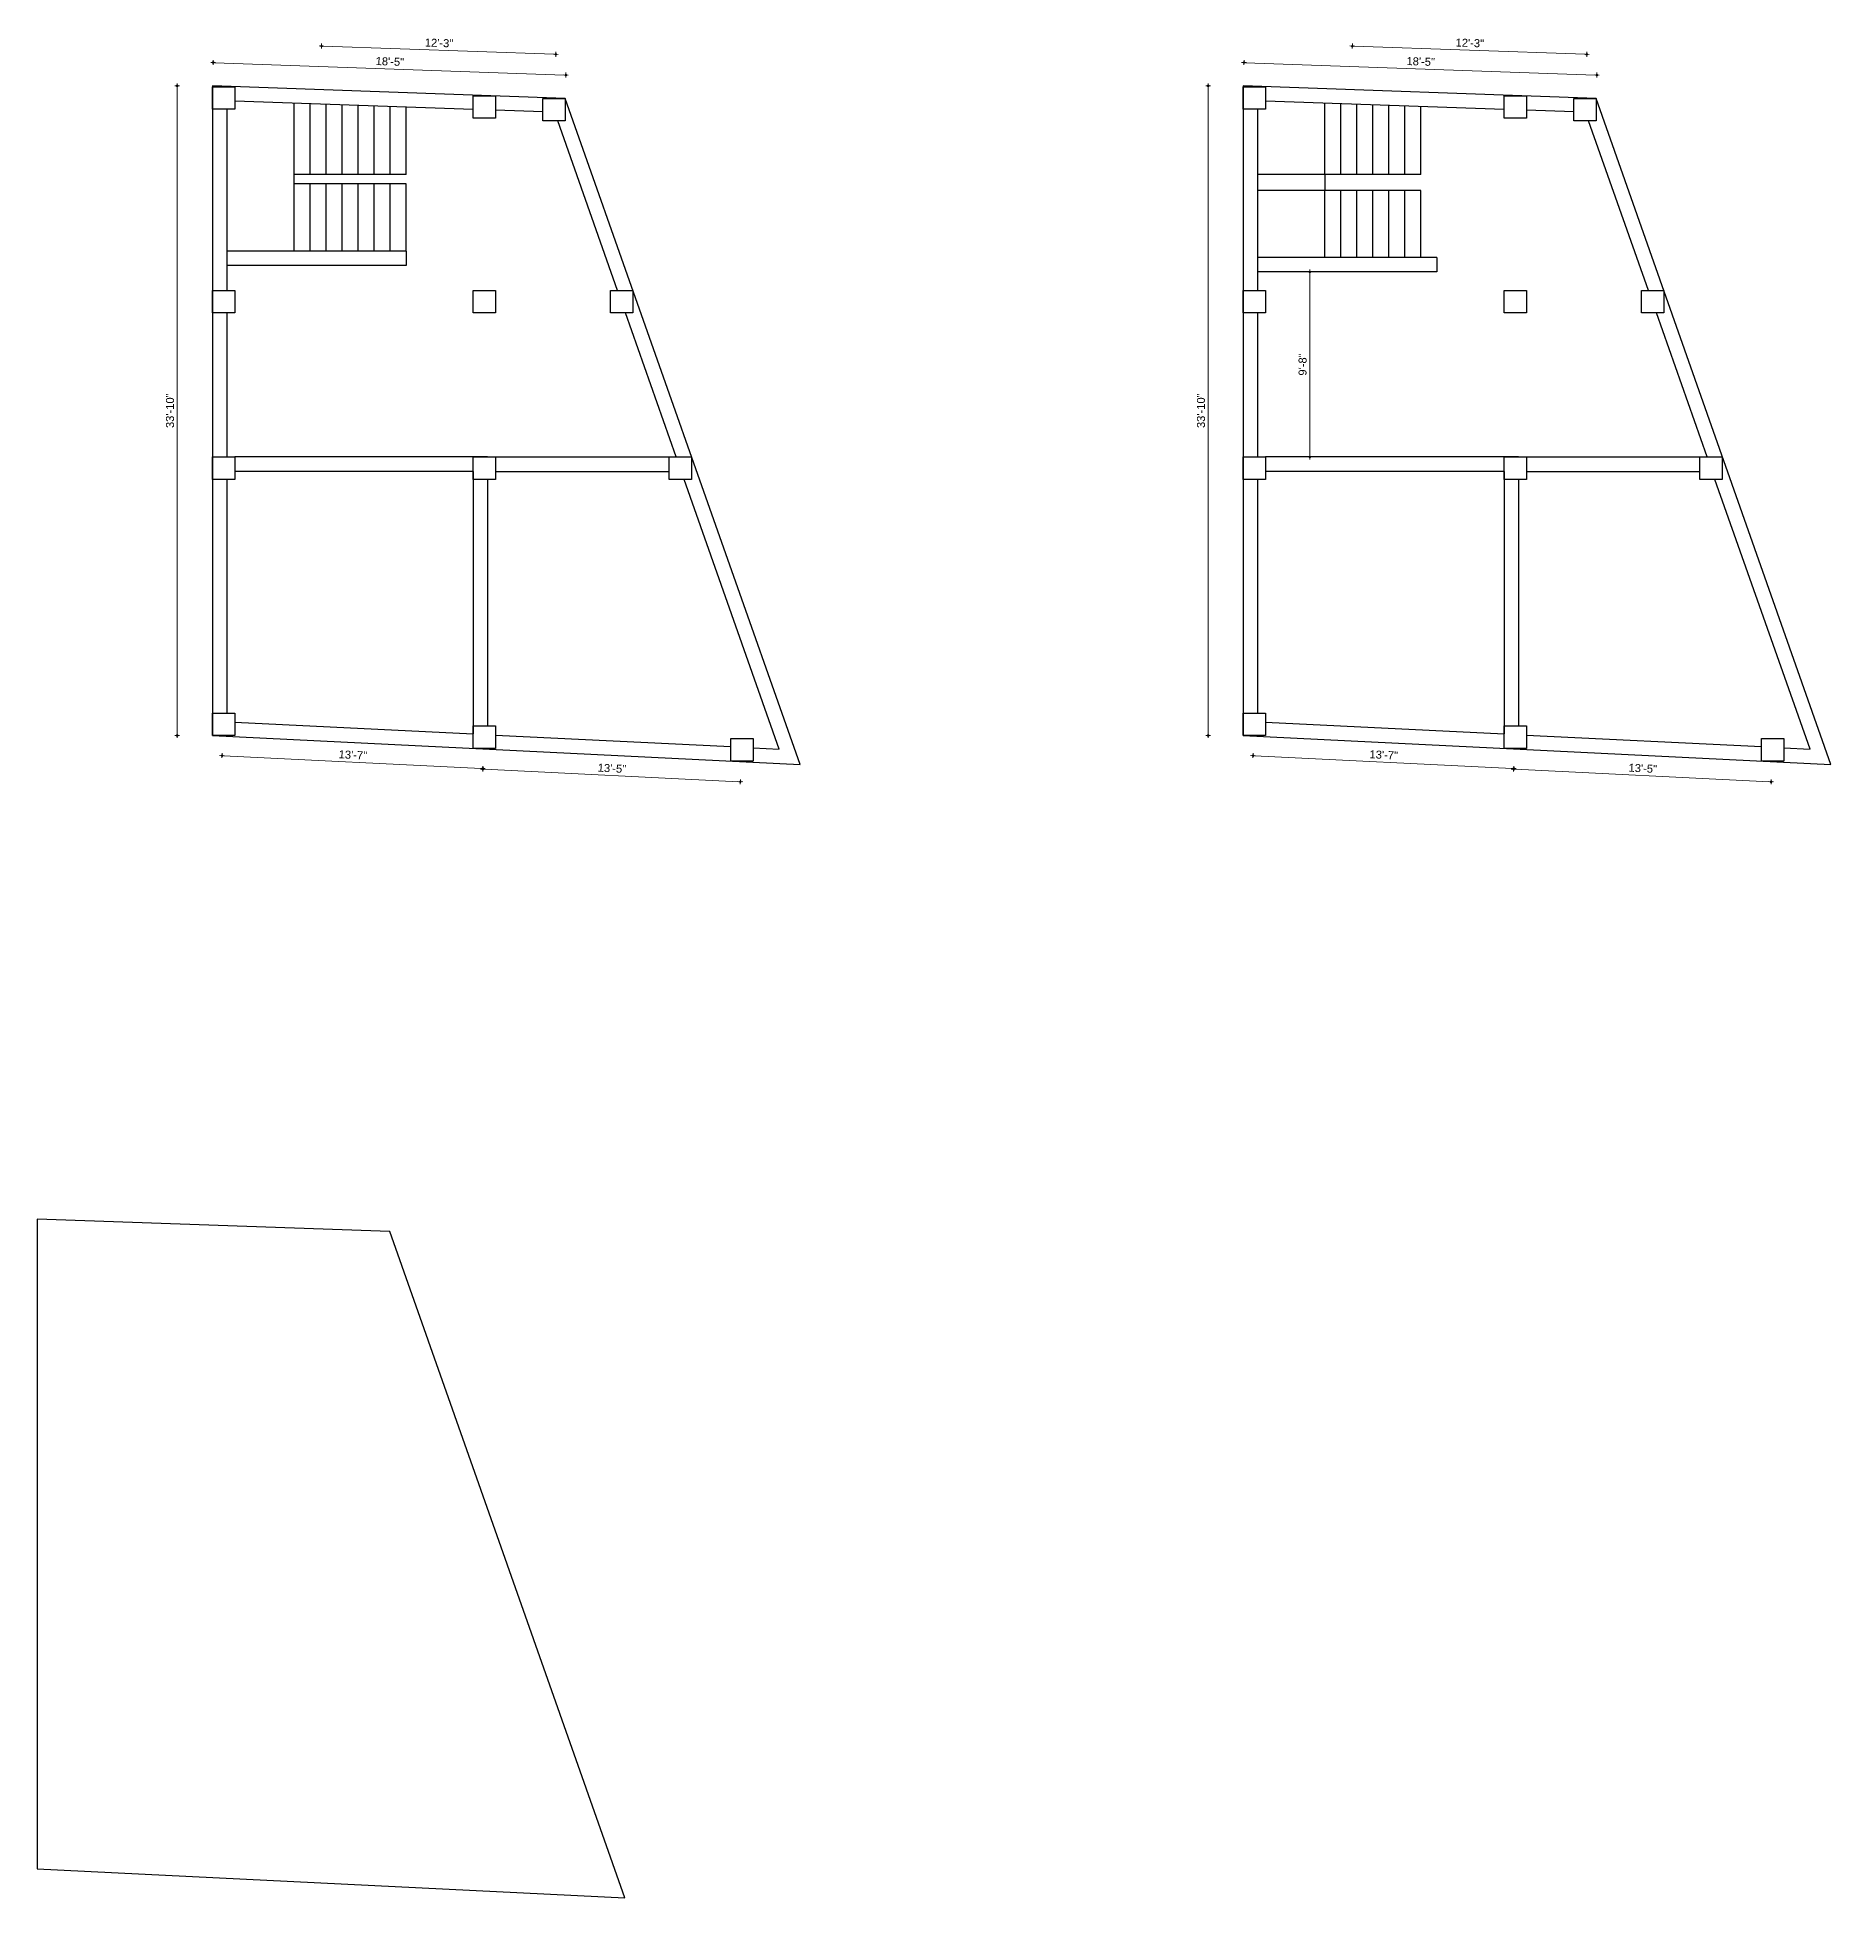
# Model space of a CAD drawing. Header units: inches. Extents: x -4105 to 11025, y -15557 to -3174.
# Drawn here: x 676 to 1797, y -14969 to -13807 of the extents above; entities that cross this region are included whole.
import ezdxf

# ---------------------------------------------------------------- set-up
doc = ezdxf.new("R2010")
doc.units = ezdxf.units.IN
doc.header["$LTSCALE"] = 0.5
doc.header["$MEASUREMENT"] = 0
doc.header["$PDMODE"] = 66
doc.layers.add('hatch', color=9, linetype='Continuous', lineweight=0)
doc.layers.add('Toilet', color=7, linetype='Continuous', lineweight=25)
doc.styles.get("Standard").update_dxf_attribs({"font": 'arial.ttf'})
doc.dimstyles.new('S8', dxfattribs={"dimtxt": 5, "dimasz": 1, "dimexe": 6, "dimexo": 18, "dimgap": 1.9375, "dimtad": 1, "dimdec": 0, "dimzin": 3, "dimdsep": 46, "dimlunit": 4, "dimtxsty": 'Standard', "dimblk": 'dot 2', "dimcen": 12, "dimse1": 1, "dimse2": 1, "dimclrd": 1, "dimclre": 1, "dimclrt": 256, "dimadec": 0, "dimazin": 0, "dimtfac": 0.75, "dimtdec": 0, "dimtix": 1, "dimtmove": 1, "dimatfit": 3, "dimldrblk": 'DOT', "dimfxl": 1, "dimtolj": 1, "dimtzin": 0, "dimlwd": 9, "dimlwe": 9, "dimarcsym": 0})

# ---------------------------------------------------------------- blocks, each defined once
blk = doc.blocks.new('dot1')
at = {"layer": 'hatch'}
h = blk.add_hatch(color=256, dxfattribs=at)
edge = h.paths.add_edge_path()
edge.add_arc((0, 0), 1, 0, 360)
for p, q in [((3, 0), (-3, 0)), ((0, 3), (0, -3))]:
    blk.add_line(p, q, dxfattribs=at)
blk.add_circle((0, 0), 1, dxfattribs=at)
blk = doc.blocks.new('dot 2')
at = {"layer": 'hatch', "xscale": 0.5, "yscale": 0.5, "zscale": 0.5}
blk.add_blockref('dot1', (0, 0), dxfattribs=at)
blk = doc.blocks.new('*D789')
at = {"layer": 'Defpoints', "color": 0, "transparency": 16777216}
for p in [(854, -13812.3), (852.8, -13846.8), (999.2, -13852)]:
    blk.add_point(p, dxfattribs=at)
at = {"layer": 'Toilet', "color": 1, "lineweight": 9, "transparency": 16777216}
blk.add_line((999.4, -13817.4), (855, -13812.3), dxfattribs=at)
for p, rotation in [((854, -13812.3), 177.9779001232591), ((1000.4, -13817.5), 357.9779001232591)]:
    blk.add_blockref('dot 2', p, dxfattribs=dict(at, rotation=rotation))
at = {"layer": 'Toilet', "transparency": 16777216, "insert": (927.4, -13810.4), "char_height": 5, "attachment_point": 5, "rotation": 357.9779}
blk.add_mtext('\\A1;12\'-3"', dxfattribs=at)
blk = doc.blocks.new('_Dot')
at = {"color": 0, "linetype": 'ByBlock', "lineweight": -2}
blk.add_line((-0.5, 0), (-1, 0), dxfattribs=at)
at = {"color": 0, "linetype": 'ByBlock', "const_width": 0.5}
blk.add_lwpolyline([(-0.25, 0, 1), (0.25, 0, 1)], format="xyb", close=True, dxfattribs=at)
blk = doc.blocks.new('*D790')
at = {"layer": 'Defpoints', "color": 0, "transparency": 16777216}
for p in [(786.3, -13822.6), (785.8, -13837.2), (1006.2, -13845)]:
    blk.add_point(p, dxfattribs=at)
at = {"layer": 'Toilet', "color": 1, "lineweight": 9, "transparency": 16777216}
blk.add_line((1005.7, -13830.4), (787.3, -13822.7), dxfattribs=at)
for p, rotation in [((786.3, -13822.6), 177.9779001232582), ((1006.7, -13830.4), 357.9779001232581)]:
    blk.add_blockref('dot 2', p, dxfattribs=dict(at, rotation=rotation))
at = {"layer": 'Toilet', "transparency": 16777216, "insert": (896.7, -13822), "char_height": 5, "attachment_point": 5, "rotation": 357.9779}
blk.add_mtext('\\A1;18\'-5"', dxfattribs=at)
blk = doc.blocks.new('*D791')
at = {"layer": 'Defpoints', "color": 0, "transparency": 16777216}
for p in [(785.8, -13837.2), (763.8, -14243.2), (785.8, -14243.2)]:
    blk.add_point(p, dxfattribs=at)
at = {"layer": 'Toilet', "color": 1, "lineweight": 9, "transparency": 16777216}
blk.add_line((763.8, -13838.2), (763.8, -14242.2), dxfattribs=at)
for p, rotation in [((763.8, -13837.2), 90), ((763.8, -14243.2), 270)]:
    blk.add_blockref('dot 2', p, dxfattribs=dict(at, rotation=rotation))
at = {"layer": 'Toilet', "transparency": 16777216, "insert": (759.3, -14040.2), "char_height": 5, "attachment_point": 5, "rotation": 90}
blk.add_mtext('\\A1;33\'-10"', dxfattribs=at)
blk = doc.blocks.new('*D792')
at = {"layer": 'Defpoints', "color": 0, "transparency": 16777216}
for p in [(792.8, -14236.2), (955.8, -14244.2), (954.8, -14263.8)]:
    blk.add_point(p, dxfattribs=at)
at = {"layer": 'Toilet', "color": 1, "lineweight": 9, "transparency": 16777216}
blk.add_line((792.8, -14255.8), (953.8, -14263.7), dxfattribs=at)
for p, rotation in [((791.8, -14255.7), 177.1797039813616), ((954.8, -14263.8), 357.1797039813616)]:
    blk.add_blockref('dot 2', p, dxfattribs=dict(at, rotation=rotation))
at = {"layer": 'Toilet', "transparency": 16777216, "insert": (873.6, -14255.3), "char_height": 5, "attachment_point": 5, "rotation": 357.1797}
blk.add_mtext('\\A1;13\'-7"', dxfattribs=at)
blk = doc.blocks.new('*D795')
at = {"layer": 'Defpoints', "color": 0, "transparency": 16777216}
for p in [(1498.2, -13812.3), (1497, -13846.8), (1643.5, -13852)]:
    blk.add_point(p, dxfattribs=at)
at = {"layer": 'Toilet', "color": 1, "lineweight": 9, "transparency": 16777216}
blk.add_line((1643.7, -13817.4), (1499.2, -13812.3), dxfattribs=at)
for p, rotation in [((1498.2, -13812.3), 177.9779001232591), ((1644.7, -13817.5), 357.9779001232591)]:
    blk.add_blockref('dot 2', p, dxfattribs=dict(at, rotation=rotation))
at = {"layer": 'Toilet', "transparency": 16777216, "insert": (1571.6, -13810.4), "char_height": 5, "attachment_point": 5, "rotation": 357.9779}
blk.add_mtext('\\A1;12\'-3"', dxfattribs=at)
blk = doc.blocks.new('*D796')
at = {"layer": 'Defpoints', "color": 0, "transparency": 16777216}
for p in [(1430.5, -13822.6), (1430, -13837.2), (1650.5, -13845)]:
    blk.add_point(p, dxfattribs=at)
at = {"layer": 'Toilet', "color": 1, "lineweight": 9, "transparency": 16777216}
blk.add_line((1650, -13830.4), (1431.5, -13822.7), dxfattribs=at)
for p, rotation in [((1430.5, -13822.6), 177.9779001232582), ((1651, -13830.4), 357.9779001232581)]:
    blk.add_blockref('dot 2', p, dxfattribs=dict(at, rotation=rotation))
at = {"layer": 'Toilet', "transparency": 16777216, "insert": (1540.9, -13822), "char_height": 5, "attachment_point": 5, "rotation": 357.9779}
blk.add_mtext('\\A1;18\'-5"', dxfattribs=at)
blk = doc.blocks.new('*D797')
at = {"layer": 'Defpoints', "color": 0, "transparency": 16777216}
for p in [(1430, -13837.2), (1408.1, -14243.2), (1430, -14243.2)]:
    blk.add_point(p, dxfattribs=at)
at = {"layer": 'Toilet', "color": 1, "lineweight": 9, "transparency": 16777216}
blk.add_line((1408.1, -13838.2), (1408.1, -14242.2), dxfattribs=at)
for p, rotation in [((1408.1, -13837.2), 90), ((1408.1, -14243.2), 270)]:
    blk.add_blockref('dot 2', p, dxfattribs=dict(at, rotation=rotation))
at = {"layer": 'Toilet', "transparency": 16777216, "insert": (1403.6, -14040.2), "char_height": 5, "attachment_point": 5, "rotation": 90}
blk.add_mtext('\\A1;33\'-10"', dxfattribs=at)
blk = doc.blocks.new('*D798')
at = {"layer": 'Defpoints', "color": 0, "transparency": 16777216}
for p in [(1437, -14236.2), (1600, -14244.2), (1599.1, -14263.8)]:
    blk.add_point(p, dxfattribs=at)
at = {"layer": 'Toilet', "color": 1, "lineweight": 9, "transparency": 16777216}
blk.add_line((1437.1, -14255.8), (1598.1, -14263.7), dxfattribs=at)
for p, rotation in [((1436.1, -14255.7), 177.1797039813616), ((1599.1, -14263.8), 357.1797039813616)]:
    blk.add_blockref('dot 2', p, dxfattribs=dict(at, rotation=rotation))
at = {"layer": 'Toilet', "transparency": 16777216, "insert": (1517.8, -14255.3), "char_height": 5, "attachment_point": 5, "rotation": 357.1797}
blk.add_mtext('\\A1;13\'-7"', dxfattribs=at)
blk = doc.blocks.new('*D800')
at = {"layer": 'Defpoints', "color": 0, "transparency": 16777216}
for p in [(1439, -13953.5), (1439, -14069.1), (1471.6, -14069.1)]:
    blk.add_point(p, dxfattribs=at)
at = {"layer": 'Toilet', "color": 1, "lineweight": 9, "transparency": 16777216}
blk.add_line((1471.6, -13954.5), (1471.6, -14068.1), dxfattribs=at)
for p, rotation in [((1471.6, -13953.5), 90), ((1471.6, -14069.1), 270)]:
    blk.add_blockref('dot 2', p, dxfattribs=dict(at, rotation=rotation))
at = {"layer": 'Toilet', "transparency": 16777216, "insert": (1467.1, -14011.3), "char_height": 5, "attachment_point": 5, "rotation": 90}
blk.add_mtext('\\A1;9\'-8"', dxfattribs=at)

msp = doc.modelspace()

# ---------------------------------------------------------------- linework, layer by layer
at = {"layer": 'Toilet'}
for p, q in [((948.8, -13851.9), (799.8, -13846.7)), ((1593, -13851.9), (1444, -13846.7)), ((794.8, -13851.7), (794.8, -13965.1)), ((836.8, -13892.5), (836.8, -13848)), ((846.8, -13892.5), (846.8, -13848.3)), ((856.8, -13892.5), (856.8, -13848.7)), ((866.8, -13892.5), (866.8, -13849.1)), ((876.8, -13892.5), (876.8, -13849.4)), ((886.8, -13892.5), (886.8, -13849.8)), ((896.8, -13892.5), (896.8, -13850.1)), ((906.8, -13892.5), (906.8, -13850.5)), ((992.2, -13853.5), (962.8, -13852.4)), ((1039, -13965.1), (1001.6, -13859)), ((1439, -13851.7), (1439, -13965.1)), ((1481, -13892.5), (1481, -13848)), ((1491, -13892.5), (1491, -13848.3)), ((1501, -13892.5), (1501, -13848.7)), ((1511, -13892.5), (1511, -13849.1)), ((1521, -13892.5), (1521, -13849.4)), ((1531, -13892.5), (1531, -13849.8)), ((1541, -13892.5), (1541, -13850.1)), ((1636.5, -13853.5), (1607, -13852.4)), ((1683.2, -13965.1), (1645.8, -13859)), ((906.8, -13892.5), (836.8, -13892.5)), ((836.8, -13898.5), (836.8, -13892.5)), ((1481, -13892.5), (1439, -13892.5)), ((1541, -13892.5), (1481, -13892.5)), ((1481, -13892.5), (1481, -13902.5)), ((906.8, -13898.5), (836.8, -13898.5)), ((836.8, -13940.5), (836.8, -13898.5)), ((846.8, -13940.5), (846.8, -13898.5)), ((856.8, -13940.5), (856.8, -13898.5)), ((866.8, -13940.5), (866.8, -13898.5)), ((876.8, -13940.5), (876.8, -13898.5)), ((886.8, -13940.5), (886.8, -13898.5)), ((896.8, -13940.5), (896.8, -13898.5)), ((906.8, -13940.5), (906.8, -13898.5)), ((1481, -13902.5), (1439, -13902.5)), ((1541, -13902.5), (1481, -13902.5)), ((1481, -13944.5), (1481, -13902.5)), ((1491, -13944.5), (1491, -13902.5)), ((1501, -13944.5), (1501, -13902.5)), ((1511, -13944.5), (1511, -13902.5)), ((1521, -13944.5), (1521, -13902.5)), ((1531, -13944.5), (1531, -13902.5)), ((1541, -13944.5), (1541, -13902.5)), ((906.8, -13940.5), (794.8, -13940.5)), ((906.8, -13940.5), (906.8, -13949.5)), ((906.8, -13949.5), (794.8, -13949.5)), ((1551, -13944.5), (1439, -13944.5)), ((1551, -13944.5), (1551, -13953.5)), ((1551, -13953.5), (1439, -13953.5)), ((794.8, -13979.1), (794.8, -14069.1)), ((1075.7, -14069.1), (1044, -13979.1)), ((1439, -13979.1), (1439, -14069.1)), ((1719.9, -14069.1), (1688.2, -13979.1)), ((948.8, -14069.1), (799.8, -14069.1)), ((948.8, -14078.1), (799.8, -14078.1)), ((957.8, -14069.1), (948.8, -14069.1)), ((948.8, -14078.1), (948.8, -14242.2)), ((957.8, -14069.1), (1075.7, -14069.1)), ((962.8, -14078.1), (1071.2, -14078.1)), ((1593, -14069.1), (1444, -14069.1)), ((1593, -14078.1), (1444, -14078.1)), ((1602, -14069.1), (1593, -14069.1)), ((1593, -14078.1), (1593, -14242.2)), ((1602, -14069.1), (1719.9, -14069.1)), ((1607, -14078.1), (1715.4, -14078.1)), ((794.8, -14083.1), (794.8, -14229.2)), ((957.8, -14083.1), (957.8, -14237.2)), ((1140, -14251.6), (1080.6, -14083.1)), ((1439, -14083.1), (1439, -14229.2)), ((1602, -14083.1), (1602, -14237.2)), ((1784.2, -14251.6), (1724.8, -14083.1)), ((799.8, -14234.9), (948.8, -14242.2)), ((962.8, -14242.9), (1109.7, -14250.1)), ((1444, -14234.9), (1593, -14242.2)), ((1607, -14242.9), (1753.9, -14250.1)), ((1123.7, -14250.8), (1140, -14251.6)), ((1767.9, -14250.8), (1784.2, -14251.6))]:
    msp.add_line(p, q, dxfattribs=at)
for points in [[(1006.2, -13845), (785.8, -13837.2), (785.8, -14243.2), (1153, -14261.3)], [(785.8, -13837.7), (799.8, -13837.7), (799.8, -13851.7), (785.8, -13851.7)], [(948.8, -13843.4), (962.8, -13843.4), (962.8, -13857.4), (948.8, -13857.4)], [(992.2, -13845), (1006.2, -13845), (1006.2, -13859), (992.2, -13859)], [(1650.5, -13845), (1430, -13837.2), (1430, -14243.2), (1797.2, -14261.3)], [(1430, -13837.7), (1444, -13837.7), (1444, -13851.7), (1430, -13851.7)], [(1593, -13843.4), (1607, -13843.4), (1607, -13857.4), (1593, -13857.4)], [(1636.5, -13845), (1650.5, -13845), (1650.5, -13859), (1636.5, -13859)], [(785.8, -13965.1), (799.8, -13965.1), (799.8, -13979.1), (785.8, -13979.1)], [(948.8, -13965.1), (962.8, -13965.1), (962.8, -13979.1), (948.8, -13979.1)], [(1034.6, -13965.1), (1048.6, -13965.1), (1048.6, -13979.1), (1034.6, -13979.1)], [(1430, -13965.1), (1444, -13965.1), (1444, -13979.1), (1430, -13979.1)], [(1593, -13965.1), (1607, -13965.1), (1607, -13979.1), (1593, -13979.1)], [(1678.8, -13965.1), (1692.8, -13965.1), (1692.8, -13979.1), (1678.8, -13979.1)], [(785.8, -14069.1), (799.8, -14069.1), (799.8, -14083.1), (785.8, -14083.1)], [(948.8, -14069.1), (962.8, -14069.1), (962.8, -14083.1), (948.8, -14083.1)], [(1071.2, -14069.1), (1085.2, -14069.1), (1085.2, -14083.1), (1071.2, -14083.1)], [(1430, -14069.1), (1444, -14069.1), (1444, -14083.1), (1430, -14083.1)], [(1593, -14069.1), (1607, -14069.1), (1607, -14083.1), (1593, -14083.1)], [(1715.4, -14069.1), (1729.4, -14069.1), (1729.4, -14083.1), (1715.4, -14083.1)], [(785.8, -14229.2), (799.8, -14229.2), (799.8, -14243.2), (785.8, -14243.2)], [(1430, -14229.2), (1444, -14229.2), (1444, -14243.2), (1430, -14243.2)], [(948.8, -14237.2), (962.8, -14237.2), (962.8, -14251.2), (948.8, -14251.2)], [(1593, -14237.2), (1607, -14237.2), (1607, -14251.2), (1593, -14251.2)], [(1109.7, -14245.1), (1123.7, -14245.1), (1123.7, -14259.1), (1109.7, -14259.1)], [(1753.9, -14245.1), (1767.9, -14245.1), (1767.9, -14259.1), (1753.9, -14259.1)], [(896.7, -14553.2), (676.3, -14545.4), (676.3, -14951.4), (1043.5, -14969.5)]]:
    msp.add_lwpolyline(points, close=True, dxfattribs=at)

# ---------------------------------------------------------------- dimensions: what is measured, and where the dimension line sits
for p1, p2, distance, picture, middle in [((999.2269, -13851.9677), (852.793, -13846.7976), -34.5209, '*D789', (927.3865, -13810.394)), ((1643.5, -13852), (1497, -13846.8), -34.5, '*D795', (1571.6, -13810.4)), ((1006.2, -13845), (785.8, -13837.2), -14.6, '*D790', (896.7, -13822)), ((1650.5, -13845), (1430, -13837.2), -14.6, '*D796', (1540.9, -13822)), ((792.8, -14236.2), (955.8, -14244.2), -19.6, '*D792', (873.6, -14255.3)), ((1437, -14236.2), (1600, -14244.2), -19.6, '*D798', (1517.8, -14255.3))]:
    dim = msp.add_aligned_dim(p1=p1, p2=p2, distance=distance, dimstyle='S8', override={"dimfxl": 2, "dimfxlon": 1, "dimarcsym": 1}, dxfattribs=at)
    dim.commit()
    dim.dimension.update_dxf_attribs({"geometry": picture, "text_midpoint": middle})
for base, p1, p2, picture, middle in [((763.8, -14243.2), (785.8, -13837.2), (785.8, -14243.2), '*D791', (759.3, -14040.2)), ((1408.1, -14243.2), (1430, -13837.2), (1430, -14243.2), '*D797', (1403.6, -14040.2)), ((1471.6, -14069.1), (1439, -13953.5), (1439, -14069.1), '*D800', (1467.1, -14011.3))]:
    dim = msp.add_linear_dim(base=base, p1=p1, p2=p2, angle=90, dimstyle='S8', override={"dimfxl": 2, "dimfxlon": 1, "dimarcsym": 1}, dxfattribs=at)
    dim.commit()
    dim.dimension.update_dxf_attribs({"geometry": picture, "text_midpoint": middle})
for p1, p2 in [((955.8, -14244.2), (1116.7, -14252.1)), ((1600, -14244.2), (1760.9, -14252.1))]:
    msp.add_aligned_dim(p1=p1, p2=p2, distance=-20, dimstyle='S8', override={"dimfxl": 2, "dimfxlon": 1, "dimarcsym": 1}, dxfattribs=at).render()

doc.saveas('drawing.dxf')
